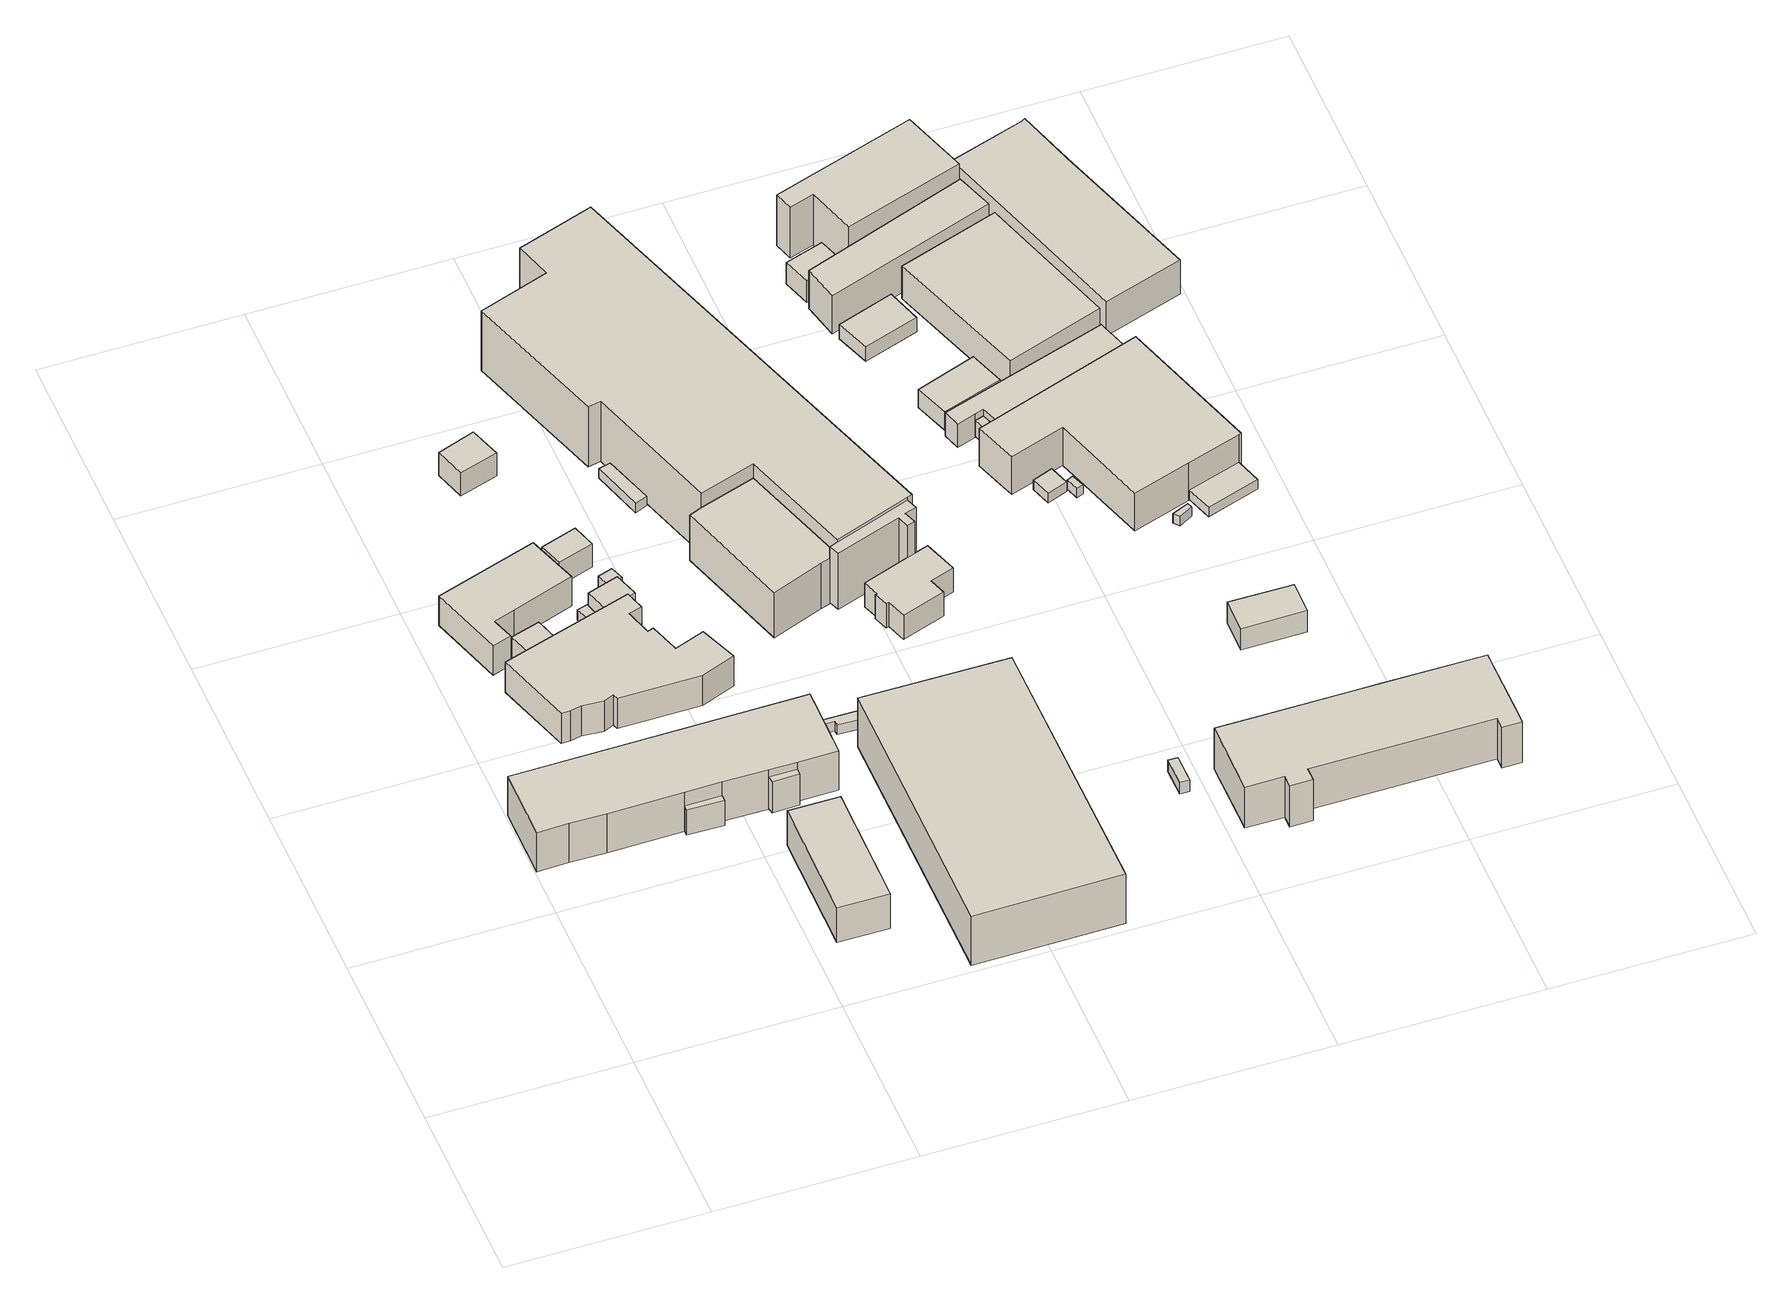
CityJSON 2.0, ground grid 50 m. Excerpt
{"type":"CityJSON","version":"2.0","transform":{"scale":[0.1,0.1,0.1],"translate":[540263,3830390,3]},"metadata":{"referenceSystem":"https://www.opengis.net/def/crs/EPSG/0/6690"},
"CityObjects":{
"building1":{"type":"Building","attributes":{"計測周辺長":183.27,"1/2500図郭":93,"区名":"住之江区","町丁目名称":"南港東２丁目","街区番号":3,"class":"3001","usage":"441","measuredHeight":12.6,"storeysAboveGround":1,"BuildingDetailAttribute.buildingRoofEdgeArea":1372.62,"BuildingDetailAttribute.buildingStructureType":"610","BuildingDetailAttribute.buildingStructureOrgType":"2","BuildingDetailAttribute.detailedUsage":"1510","BuildingDetailAttribute.specifiedBuildingCoverageRate":0.6,"BuildingDetailAttribute.surveyYear":2017,"BuildingHighTideRiskAttribute.description":"1","BuildingHighTideRiskAttribute.rank":"2","BuildingHighTideRiskAttribute.depth":1.95,"BuildingIDAttribute.prefecture":"27","BuildingIDAttribute.city":"27125"},"geometry":[{"type":"Solid","lod":"1","boundaries":[[[[0,1,2,3,4,5,6,7,8,9,10,11]],[[10,12,13,11]],[[9,14,12,10]],[[8,15,14,9]],[[7,16,15,8]],[[6,17,16,7]],[[5,18,17,6]],[[4,19,18,5]],[[3,20,19,4]],[[2,21,20,3]],[[1,22,21,2]],[[0,23,22,1]],[[11,13,23,0]],[[12,14,15,16,17,18,19,20,21,22,23,13]]]]}]},
"building2":{"type":"Building","attributes":{"計測周辺長":21.25,"1/2500図郭":93,"区名":"住之江区","町丁目名称":"南港東２丁目","街区番号":3,"class":"3003","usage":"441","measuredHeight":8,"storeysAboveGround":1,"BuildingDetailAttribute.buildingRoofEdgeArea":14.62,"BuildingDetailAttribute.buildingStructureType":"610","BuildingDetailAttribute.buildingStructureOrgType":"2","BuildingDetailAttribute.detailedUsage":"1510","BuildingDetailAttribute.specifiedBuildingCoverageRate":0.6,"BuildingDetailAttribute.surveyYear":2017,"BuildingHighTideRiskAttribute.description":"1","BuildingHighTideRiskAttribute.rank":"2","BuildingHighTideRiskAttribute.depth":1.93,"BuildingIDAttribute.prefecture":"27","BuildingIDAttribute.city":"27125"},"geometry":[{"type":"Solid","lod":"1","boundaries":[[[[24,25,26,27]],[[26,28,29,27]],[[25,30,28,26]],[[24,31,30,25]],[[27,29,31,24]],[[28,30,31,29]]]]}]},
"building3":{"type":"Building","attributes":{"計測周辺長":27.65,"1/2500図郭":93,"区名":"住之江区","町丁目名称":"南港東３丁目","街区番号":4,"class":"3001","usage":"441","measuredHeight":6.2,"storeysAboveGround":1,"BuildingDetailAttribute.buildingRoofEdgeArea":47.05,"BuildingDetailAttribute.buildingStructureType":"610","BuildingDetailAttribute.buildingStructureOrgType":"2","BuildingDetailAttribute.detailedUsage":"1520","BuildingDetailAttribute.specifiedBuildingCoverageRate":0.6,"BuildingDetailAttribute.surveyYear":2017,"BuildingHighTideRiskAttribute.description":"1","BuildingHighTideRiskAttribute.rank":"2","BuildingHighTideRiskAttribute.depth":2.23,"BuildingIDAttribute.prefecture":"27","BuildingIDAttribute.city":"27125"},"geometry":[{"type":"Solid","lod":"1","boundaries":[[[[32,33,34,35]],[[34,36,37,35]],[[33,38,36,34]],[[32,39,38,33]],[[35,37,39,32]],[[36,38,39,37]]]]}]},
"building4":{"type":"Building","attributes":{"計測周辺長":104.8,"1/2500図郭":93,"区名":"住之江区","町丁目名称":"南港東３丁目","街区番号":4,"class":"3001","usage":"441","measuredHeight":9.4,"storeysAboveGround":1,"BuildingDetailAttribute.buildingRoofEdgeArea":429.41,"BuildingDetailAttribute.buildingStructureType":"610","BuildingDetailAttribute.buildingStructureOrgType":"2","BuildingDetailAttribute.detailedUsage":"1520","BuildingDetailAttribute.specifiedBuildingCoverageRate":0.6,"BuildingDetailAttribute.surveyYear":2017,"BuildingTsunamiRiskAttribute.description":"1","BuildingTsunamiRiskAttribute.rank":"1","BuildingTsunamiRiskAttribute.depth":0.1,"BuildingHighTideRiskAttribute.description":"1","BuildingHighTideRiskAttribute.rank":"2","BuildingHighTideRiskAttribute.depth":2.23,"BuildingIDAttribute.prefecture":"27","BuildingIDAttribute.city":"27125"},"geometry":[{"type":"Solid","lod":"1","boundaries":[[[[40,41,42,43,44,45,46]],[[45,47,48,46]],[[44,49,47,45]],[[43,50,49,44]],[[42,51,50,43]],[[41,52,51,42]],[[40,53,52,41]],[[46,48,53,40]],[[47,49,50,51,52,53,48]]]]}]},
"building5":{"type":"Building","attributes":{"計測周辺長":91.58,"1/2500図郭":93,"区名":"住之江区","町丁目名称":"南港東３丁目","街区番号":4,"class":"3001","usage":"441","measuredHeight":9.8,"storeysAboveGround":1,"BuildingDetailAttribute.buildingRoofEdgeArea":376.16,"BuildingDetailAttribute.buildingStructureType":"610","BuildingDetailAttribute.buildingStructureOrgType":"2","BuildingDetailAttribute.detailedUsage":"1520","BuildingDetailAttribute.specifiedBuildingCoverageRate":0.6,"BuildingDetailAttribute.surveyYear":2017,"BuildingTsunamiRiskAttribute.description":"1","BuildingTsunamiRiskAttribute.rank":"1","BuildingTsunamiRiskAttribute.depth":0.06,"BuildingHighTideRiskAttribute.description":"1","BuildingHighTideRiskAttribute.rank":"2","BuildingHighTideRiskAttribute.depth":2.37,"BuildingIDAttribute.prefecture":"27","BuildingIDAttribute.city":"27125"},"geometry":[{"type":"Solid","lod":"1","boundaries":[[[[54,55,56,57,58,59,60,61,62,63,64,65,66,67,68,69]],[[68,70,71,69]],[[67,72,70,68]],[[66,73,72,67]],[[65,74,73,66]],[[64,75,74,65]],[[63,76,75,64]],[[62,77,76,63]],[[61,78,77,62]],[[60,79,78,61]],[[59,80,79,60]],[[58,81,80,59]],[[57,82,81,58]],[[56,83,82,57]],[[55,84,83,56]],[[54,85,84,55]],[[69,71,85,54]],[[70,72,73,74,75,76,77,78,79,80,81,82,83,84,85,71]]]]}]},
"building6":{"type":"Building","attributes":{"計測周辺長":90.48,"1/2500図郭":93,"区名":"住之江区","町丁目名称":"南港東２丁目","街区番号":3,"class":"3001","usage":"402","measuredHeight":11.1,"storeysAboveGround":1,"BuildingDetailAttribute.buildingRoofEdgeArea":415.25,"BuildingDetailAttribute.buildingStructureType":"610","BuildingDetailAttribute.buildingStructureOrgType":"2","BuildingDetailAttribute.detailedUsage":"1240","BuildingDetailAttribute.specifiedBuildingCoverageRate":0.6,"BuildingDetailAttribute.surveyYear":2017,"BuildingHighTideRiskAttribute.description":"1","BuildingHighTideRiskAttribute.rank":"2","BuildingHighTideRiskAttribute.depth":1.75,"BuildingIDAttribute.prefecture":"27","BuildingIDAttribute.city":"27125"},"geometry":[{"type":"Solid","lod":"1","boundaries":[[[[86,87,88,89]],[[88,90,91,89]],[[87,92,90,88]],[[86,93,92,87]],[[89,91,93,86]],[[90,92,93,91]]]]}]},
"building7":{"type":"Building","attributes":{"class":"3001","BuildingDetailAttribute.specifiedBuildingCoverageRate":0.6,"BuildingDetailAttribute.surveyYear":2017,"BuildingTsunamiRiskAttribute.description":"1","BuildingTsunamiRiskAttribute.rank":"1","BuildingTsunamiRiskAttribute.depth":0.06,"BuildingHighTideRiskAttribute.description":"1","BuildingHighTideRiskAttribute.rank":"2","BuildingHighTideRiskAttribute.depth":2.35,"BuildingIDAttribute.prefecture":"27","BuildingIDAttribute.city":"27125"},"geometry":[{"type":"Solid","lod":"1","boundaries":[[[[94,95,96,97]],[[96,98,99,97]],[[95,100,98,96]],[[94,101,100,95]],[[97,99,101,94]],[[98,100,101,99]]]]}]},
"building8":{"type":"Building","attributes":{"計測周辺長":17.27,"1/2500図郭":93,"区名":"住之江区","町丁目名称":"南港東２丁目","街区番号":3,"class":"3003","usage":"441","measuredHeight":10,"storeysAboveGround":1,"BuildingDetailAttribute.buildingRoofEdgeArea":12.03,"BuildingDetailAttribute.buildingStructureType":"610","BuildingDetailAttribute.buildingStructureOrgType":"2","BuildingDetailAttribute.detailedUsage":"1510","BuildingDetailAttribute.specifiedBuildingCoverageRate":0.6,"BuildingDetailAttribute.surveyYear":2017,"BuildingHighTideRiskAttribute.description":"1","BuildingHighTideRiskAttribute.rank":"2","BuildingHighTideRiskAttribute.depth":1.81,"BuildingIDAttribute.prefecture":"27","BuildingIDAttribute.city":"27125"},"geometry":[{"type":"Solid","lod":"1","boundaries":[[[[102,103,104,105]],[[104,106,107,105]],[[103,108,106,104]],[[102,109,108,103]],[[105,107,109,102]],[[106,108,109,107]]]]}]},
"building9":{"type":"Building","attributes":{"class":"3001","measuredHeight":3.3,"BuildingDetailAttribute.specifiedBuildingCoverageRate":0.6,"BuildingDetailAttribute.surveyYear":2017,"BuildingHighTideRiskAttribute.description":"1","BuildingHighTideRiskAttribute.rank":"2","BuildingHighTideRiskAttribute.depth":2.23,"BuildingIDAttribute.prefecture":"27","BuildingIDAttribute.city":"27125"},"geometry":[{"type":"Solid","lod":"1","boundaries":[[[[110,111,112,113]],[[112,114,115,113]],[[111,116,114,112]],[[110,117,116,111]],[[113,115,117,110]],[[114,116,117,115]]]]}]},
"building10":{"type":"Building","attributes":{"計測周辺長":29.74,"1/2500図郭":93,"区名":"住之江区","町丁目名称":"南港東３丁目","街区番号":4,"class":"3001","usage":"441","measuredHeight":6.7,"storeysAboveGround":1,"BuildingDetailAttribute.buildingRoofEdgeArea":54.51,"BuildingDetailAttribute.buildingStructureType":"610","BuildingDetailAttribute.buildingStructureOrgType":"2","BuildingDetailAttribute.detailedUsage":"1520","BuildingDetailAttribute.specifiedBuildingCoverageRate":0.6,"BuildingDetailAttribute.surveyYear":2017,"BuildingTsunamiRiskAttribute.description":"1","BuildingTsunamiRiskAttribute.rank":"1","BuildingTsunamiRiskAttribute.depth":0.06,"BuildingHighTideRiskAttribute.description":"1","BuildingHighTideRiskAttribute.rank":"2","BuildingHighTideRiskAttribute.depth":2.41,"BuildingIDAttribute.prefecture":"27","BuildingIDAttribute.city":"27125"},"geometry":[{"type":"Solid","lod":"1","boundaries":[[[[118,119,120,121]],[[120,122,123,121]],[[119,124,122,120]],[[118,125,124,119]],[[121,123,125,118]],[[122,124,125,123]]]]}]},
"building11":{"type":"Building","attributes":{"計測周辺長":36.69,"1/2500図郭":93,"区名":"住之江区","町丁目名称":"南港東３丁目","街区番号":4,"class":"3001","usage":"401","measuredHeight":7.4,"storeysAboveGround":2,"BuildingDetailAttribute.buildingRoofEdgeArea":83.22,"BuildingDetailAttribute.buildingStructureType":"610","BuildingDetailAttribute.buildingStructureOrgType":"2","BuildingDetailAttribute.detailedUsage":"1310","BuildingDetailAttribute.specifiedBuildingCoverageRate":0.6,"BuildingDetailAttribute.surveyYear":2017,"BuildingTsunamiRiskAttribute.description":"1","BuildingTsunamiRiskAttribute.rank":"1","BuildingTsunamiRiskAttribute.depth":0.3,"BuildingHighTideRiskAttribute.description":"1","BuildingHighTideRiskAttribute.rank":"2","BuildingHighTideRiskAttribute.depth":2.72,"BuildingIDAttribute.prefecture":"27","BuildingIDAttribute.city":"27125"},"geometry":[{"type":"Solid","lod":"1","boundaries":[[[[126,127,128,129]],[[128,130,131,129]],[[127,132,130,128]],[[126,133,132,127]],[[129,131,133,126]],[[130,132,133,131]]]]}]},
"building12":{"type":"Building","attributes":{"class":"3001","measuredHeight":7.6,"BuildingDetailAttribute.specifiedBuildingCoverageRate":0.6,"BuildingDetailAttribute.surveyYear":2017,"BuildingTsunamiRiskAttribute.description":"1","BuildingTsunamiRiskAttribute.rank":"1","BuildingTsunamiRiskAttribute.depth":0.45,"BuildingHighTideRiskAttribute.description":"1","BuildingHighTideRiskAttribute.rank":"2","BuildingHighTideRiskAttribute.depth":2.86,"BuildingIDAttribute.prefecture":"27","BuildingIDAttribute.city":"27125"},"geometry":[{"type":"Solid","lod":"1","boundaries":[[[[134,135,136,137]],[[136,138,139,137]],[[135,140,138,136]],[[134,141,140,135]],[[137,139,141,134]],[[138,140,141,139]]]]}]},
"building13":{"type":"Building","attributes":{"class":"3001","measuredHeight":4.9,"BuildingDetailAttribute.specifiedBuildingCoverageRate":0.6,"BuildingDetailAttribute.surveyYear":2017,"BuildingTsunamiRiskAttribute.description":"1","BuildingTsunamiRiskAttribute.rank":"1","BuildingTsunamiRiskAttribute.depth":0.09,"BuildingHighTideRiskAttribute.description":"1","BuildingHighTideRiskAttribute.rank":"2","BuildingHighTideRiskAttribute.depth":2.5,"BuildingIDAttribute.prefecture":"27","BuildingIDAttribute.city":"27125"},"geometry":[{"type":"Solid","lod":"1","boundaries":[[[[142,143,144,145]],[[144,146,147,145]],[[143,148,146,144]],[[142,149,148,143]],[[145,147,149,142]],[[146,148,149,147]]]]}]},
"building14":{"type":"Building","attributes":{"計測周辺長":21.58,"1/2500図郭":93,"区名":"住之江区","町丁目名称":"南港東２丁目","街区番号":3,"class":"3003","usage":"441","measuredHeight":6.9,"storeysAboveGround":1,"BuildingDetailAttribute.buildingRoofEdgeArea":15.81,"BuildingDetailAttribute.buildingStructureType":"610","BuildingDetailAttribute.buildingStructureOrgType":"2","BuildingDetailAttribute.detailedUsage":"1510","BuildingDetailAttribute.specifiedBuildingCoverageRate":0.6,"BuildingDetailAttribute.surveyYear":2017,"BuildingHighTideRiskAttribute.description":"1","BuildingHighTideRiskAttribute.rank":"2","BuildingHighTideRiskAttribute.depth":1.73,"BuildingIDAttribute.prefecture":"27","BuildingIDAttribute.city":"27125"},"geometry":[{"type":"Solid","lod":"1","boundaries":[[[[150,151,152,153]],[[152,154,155,153]],[[151,156,154,152]],[[150,157,156,151]],[[153,155,157,150]],[[154,156,157,155]]]]}]},
"building15":{"type":"Building","attributes":{"計測周辺長":27.05,"1/2500図郭":93,"区名":"住之江区","町丁目名称":"南港東２丁目","街区番号":3,"class":"3003","usage":"441","storeysAboveGround":1,"BuildingDetailAttribute.buildingRoofEdgeArea":23.03,"BuildingDetailAttribute.buildingStructureType":"610","BuildingDetailAttribute.buildingStructureOrgType":"2","BuildingDetailAttribute.detailedUsage":"1510","BuildingDetailAttribute.specifiedBuildingCoverageRate":0.6,"BuildingDetailAttribute.surveyYear":2017,"BuildingHighTideRiskAttribute.description":"1","BuildingHighTideRiskAttribute.rank":"2","BuildingHighTideRiskAttribute.depth":2.31,"BuildingIDAttribute.prefecture":"27","BuildingIDAttribute.city":"27125"},"geometry":[{"type":"Solid","lod":"1","boundaries":[[[[158,159,160,161,162,163,164,165]],[[164,166,167,165]],[[163,168,166,164]],[[162,169,168,163]],[[161,170,169,162]],[[160,171,170,161]],[[159,172,171,160]],[[158,173,172,159]],[[165,167,173,158]],[[166,168,169,170,171,172,173,167]]]]}]},
"building16":{"type":"Building","attributes":{"計測周辺長":33.71,"1/2500図郭":93,"区名":"住之江区","町丁目名称":"南港東３丁目","街区番号":3,"class":"3003","usage":"441","storeysAboveGround":1,"BuildingDetailAttribute.buildingRoofEdgeArea":44.5,"BuildingDetailAttribute.buildingStructureType":"610","BuildingDetailAttribute.buildingStructureOrgType":"2","BuildingDetailAttribute.detailedUsage":"1520","BuildingDetailAttribute.specifiedBuildingCoverageRate":0.6,"BuildingDetailAttribute.surveyYear":2017,"BuildingTsunamiRiskAttribute.description":"1","BuildingTsunamiRiskAttribute.rank":"1","BuildingTsunamiRiskAttribute.depth":0.13,"BuildingHighTideRiskAttribute.description":"1","BuildingHighTideRiskAttribute.rank":"2","BuildingHighTideRiskAttribute.depth":2.55,"BuildingIDAttribute.prefecture":"27","BuildingIDAttribute.city":"27125"},"geometry":[{"type":"Solid","lod":"1","boundaries":[[[[174,175,176,177]],[[176,178,179,177]],[[175,180,178,176]],[[174,181,180,175]],[[177,179,181,174]],[[178,180,181,179]]]]}]},
"building17":{"type":"Building","attributes":{"計測周辺長":219.26,"1/2500図郭":93,"区名":"住之江区","町丁目名称":"南港東２丁目","街区番号":3,"class":"3001","usage":"441","measuredHeight":15.8,"storeysAboveGround":1,"BuildingDetailAttribute.buildingRoofEdgeArea":2682.81,"BuildingDetailAttribute.buildingStructureType":"610","BuildingDetailAttribute.buildingStructureOrgType":"2","BuildingDetailAttribute.detailedUsage":"1510","BuildingDetailAttribute.specifiedBuildingCoverageRate":0.6,"BuildingDetailAttribute.surveyYear":2017,"BuildingHighTideRiskAttribute.description":"1","BuildingHighTideRiskAttribute.rank":"2","BuildingHighTideRiskAttribute.depth":2.07,"BuildingIDAttribute.prefecture":"27","BuildingIDAttribute.city":"27125"},"geometry":[{"type":"Solid","lod":"1","boundaries":[[[[182,183,184,185]],[[184,186,187,185]],[[183,188,186,184]],[[182,189,188,183]],[[185,187,189,182]],[[186,188,189,187]]]]}]},
"building18":{"type":"Building","attributes":{"計測周辺長":317.75,"1/2500図郭":93,"区名":"住之江区","町丁目名称":"南港東３丁目","街区番号":3,"class":"3001","usage":"441","measuredHeight":14.5,"storeysAboveGround":1,"BuildingDetailAttribute.buildingRoofEdgeArea":4308.56,"BuildingDetailAttribute.buildingStructureType":"610","BuildingDetailAttribute.buildingStructureOrgType":"2","BuildingDetailAttribute.detailedUsage":"1520","BuildingDetailAttribute.specifiedBuildingCoverageRate":0.6,"BuildingDetailAttribute.surveyYear":2017,"BuildingTsunamiRiskAttribute.description":"1","BuildingTsunamiRiskAttribute.rank":"1","BuildingTsunamiRiskAttribute.depth":0.18,"BuildingHighTideRiskAttribute.description":"1","BuildingHighTideRiskAttribute.rank":"2","BuildingHighTideRiskAttribute.depth":2.58,"BuildingIDAttribute.prefecture":"27","BuildingIDAttribute.city":"27125"},"geometry":[{"type":"Solid","lod":"1","boundaries":[[[[190,191,192,193,194,195,196]],[[195,197,198,196]],[[194,199,197,195]],[[193,200,199,194]],[[192,201,200,193]],[[191,202,201,192]],[[190,203,202,191]],[[196,198,203,190]],[[197,199,200,201,202,203,198]]]]}]},
"building19":{"type":"Building","attributes":{"計測周辺長":45.5,"1/2500図郭":93,"区名":"住之江区","町丁目名称":"南港東２丁目","街区番号":3,"class":"3001","usage":"441","measuredHeight":4.1,"storeysAboveGround":1,"BuildingDetailAttribute.buildingRoofEdgeArea":118,"BuildingDetailAttribute.buildingStructureType":"610","BuildingDetailAttribute.buildingStructureOrgType":"2","BuildingDetailAttribute.detailedUsage":"1510","BuildingDetailAttribute.specifiedBuildingCoverageRate":0.6,"BuildingDetailAttribute.surveyYear":2017,"BuildingHighTideRiskAttribute.description":"1","BuildingHighTideRiskAttribute.rank":"2","BuildingHighTideRiskAttribute.depth":1.62,"BuildingIDAttribute.prefecture":"27","BuildingIDAttribute.city":"27125"},"geometry":[{"type":"Solid","lod":"1","boundaries":[[[[204,205,206,207]],[[206,208,209,207]],[[205,210,208,206]],[[204,211,210,205]],[[207,209,211,204]],[[208,210,211,209]]]]}]},
"building20":{"type":"Building","attributes":{"計測周辺長":317.75,"1/2500図郭":93,"区名":"住之江区","町丁目名称":"南港東３丁目","街区番号":3,"class":"3001","usage":"441","measuredHeight":19.1,"storeysAboveGround":1,"BuildingDetailAttribute.buildingRoofEdgeArea":4308.56,"BuildingDetailAttribute.buildingStructureType":"610","BuildingDetailAttribute.buildingStructureOrgType":"2","BuildingDetailAttribute.detailedUsage":"1520","BuildingDetailAttribute.specifiedBuildingCoverageRate":0.6,"BuildingDetailAttribute.surveyYear":2017,"BuildingTsunamiRiskAttribute.description":"1","BuildingTsunamiRiskAttribute.rank":"1","BuildingTsunamiRiskAttribute.depth":0.2,"BuildingHighTideRiskAttribute.description":"1","BuildingHighTideRiskAttribute.rank":"2","BuildingHighTideRiskAttribute.depth":2.42,"BuildingIDAttribute.prefecture":"27","BuildingIDAttribute.city":"27125"},"geometry":[{"type":"Solid","lod":"1","boundaries":[[[[212,213,214,215,216,217,218,219,220,221,222]],[[221,223,224,222]],[[220,225,223,221]],[[219,226,225,220]],[[218,227,226,219]],[[217,228,227,218]],[[216,229,228,217]],[[215,230,229,216]],[[214,231,230,215]],[[213,232,231,214]],[[212,233,232,213]],[[222,224,233,212]],[[223,225,226,227,228,229,230,231,232,233,224]]]]}]},
"building21":{"type":"Building","attributes":{"計測周辺長":59.79,"1/2500図郭":93,"区名":"住之江区","町丁目名称":"南港東３丁目","街区番号":3,"class":"3003","usage":"441","measuredHeight":17.9,"storeysAboveGround":1,"BuildingDetailAttribute.buildingRoofEdgeArea":115.28,"BuildingDetailAttribute.buildingStructureType":"610","BuildingDetailAttribute.buildingStructureOrgType":"2","BuildingDetailAttribute.detailedUsage":"1520","BuildingDetailAttribute.specifiedBuildingCoverageRate":0.6,"BuildingDetailAttribute.surveyYear":2017,"BuildingTsunamiRiskAttribute.description":"1","BuildingTsunamiRiskAttribute.rank":"1","BuildingTsunamiRiskAttribute.depth":0.07,"BuildingHighTideRiskAttribute.description":"1","BuildingHighTideRiskAttribute.rank":"2","BuildingHighTideRiskAttribute.depth":2.35,"BuildingIDAttribute.prefecture":"27","BuildingIDAttribute.city":"27125"},"geometry":[{"type":"Solid","lod":"1","boundaries":[[[[234,235,236,237,238,239,240,241,242]],[[241,243,244,242]],[[240,245,243,241]],[[239,246,245,240]],[[238,247,246,239]],[[237,248,247,238]],[[236,249,248,237]],[[235,250,249,236]],[[234,251,250,235]],[[242,244,251,234]],[[243,245,246,247,248,249,250,251,244]]]]}]},
"building22":{"type":"Building","attributes":{"計測周辺長":90.97,"1/2500図郭":93,"区名":"住之江区","町丁目名称":"南港東３丁目","街区番号":3,"class":"3001","usage":"401","measuredHeight":7.7,"storeysAboveGround":2,"BuildingDetailAttribute.buildingRoofEdgeArea":343.75,"BuildingDetailAttribute.buildingStructureType":"610","BuildingDetailAttribute.buildingStructureOrgType":"2","BuildingDetailAttribute.detailedUsage":"1310","BuildingDetailAttribute.specifiedBuildingCoverageRate":0.6,"BuildingDetailAttribute.surveyYear":2017,"BuildingTsunamiRiskAttribute.description":"1","BuildingTsunamiRiskAttribute.rank":"1","BuildingTsunamiRiskAttribute.depth":0.06,"BuildingHighTideRiskAttribute.description":"1","BuildingHighTideRiskAttribute.rank":"2","BuildingHighTideRiskAttribute.depth":2.35,"BuildingIDAttribute.prefecture":"27","BuildingIDAttribute.city":"27125"},"geometry":[{"type":"Solid","lod":"1","boundaries":[[[[252,253,254,255,256,257,258,259,260,261,238,237]],[[238,262,263,237]],[[261,264,262,238]],[[260,265,264,261]],[[259,266,265,260]],[[258,267,266,259]],[[257,268,267,258]],[[256,269,268,257]],[[255,270,269,256]],[[254,271,270,255]],[[253,272,271,254]],[[252,273,272,253]],[[237,263,273,252]],[[262,264,265,266,267,268,269,270,271,272,273,263]]]]}]},
"building23":{"type":"Building","attributes":{"class":"3001","measuredHeight":3.7,"BuildingDetailAttribute.specifiedBuildingCoverageRate":0.6,"BuildingDetailAttribute.surveyYear":2017,"BuildingTsunamiRiskAttribute.description":"1","BuildingTsunamiRiskAttribute.rank":"1","BuildingTsunamiRiskAttribute.depth":0.08,"BuildingHighTideRiskAttribute.description":"1","BuildingHighTideRiskAttribute.rank":"2","BuildingHighTideRiskAttribute.depth":2.49,"BuildingIDAttribute.prefecture":"27","BuildingIDAttribute.city":"27125"},"geometry":[{"type":"Solid","lod":"1","boundaries":[[[[274,275,276,277]],[[276,278,279,277]],[[275,280,278,276]],[[274,281,280,275]],[[277,279,281,274]],[[278,280,281,279]]]]}]},
"building24":{"type":"Building","attributes":{"計測周辺長":36.33,"1/2500図郭":93,"区名":"住之江区","町丁目名称":"南港東３丁目","街区番号":2,"class":"3001","usage":"441","measuredHeight":7,"storeysAboveGround":2,"BuildingDetailAttribute.buildingRoofEdgeArea":80.28,"BuildingDetailAttribute.buildingStructureType":"610","BuildingDetailAttribute.buildingStructureOrgType":"2","BuildingDetailAttribute.detailedUsage":"1510","BuildingDetailAttribute.specifiedBuildingCoverageRate":0.6,"BuildingDetailAttribute.surveyYear":2017,"BuildingTsunamiRiskAttribute.description":"1","BuildingTsunamiRiskAttribute.rank":"1","BuildingTsunamiRiskAttribute.depth":0.23,"BuildingHighTideRiskAttribute.description":"1","BuildingHighTideRiskAttribute.rank":"2","BuildingHighTideRiskAttribute.depth":2.33,"BuildingIDAttribute.prefecture":"27","BuildingIDAttribute.city":"27125"},"geometry":[{"type":"Solid","lod":"1","boundaries":[[[[282,283,284,285]],[[284,286,287,285]],[[283,288,286,284]],[[282,289,288,283]],[[285,287,289,282]],[[286,288,289,287]]]]}]},
"building25":{"type":"Building","attributes":{"class":"3001","measuredHeight":5.2,"BuildingDetailAttribute.specifiedBuildingCoverageRate":0.6,"BuildingDetailAttribute.surveyYear":2017,"BuildingHighTideRiskAttribute.description":"1","BuildingHighTideRiskAttribute.rank":"2","BuildingHighTideRiskAttribute.depth":2.18,"BuildingIDAttribute.prefecture":"27","BuildingIDAttribute.city":"27125"},"geometry":[{"type":"Solid","lod":"1","boundaries":[[[[290,291,292,293]],[[292,294,295,293]],[[291,296,294,292]],[[290,297,296,291]],[[293,295,297,290]],[[294,296,297,295]]]]}]},
"building26":{"type":"Building","attributes":{"class":"3003","measuredHeight":6.3,"BuildingDetailAttribute.specifiedBuildingCoverageRate":0.6,"BuildingDetailAttribute.surveyYear":2017,"BuildingTsunamiRiskAttribute.description":"1","BuildingTsunamiRiskAttribute.rank":"1","BuildingTsunamiRiskAttribute.depth":0.12,"BuildingHighTideRiskAttribute.description":"1","BuildingHighTideRiskAttribute.rank":"2","BuildingHighTideRiskAttribute.depth":2.32,"BuildingIDAttribute.prefecture":"27","BuildingIDAttribute.city":"27125"},"geometry":[{"type":"Solid","lod":"1","boundaries":[[[[298,299,300,301]],[[300,302,303,301]],[[299,304,302,300]],[[298,305,304,299]],[[301,303,305,298]],[[302,304,305,303]]]]}]},
"building27":{"type":"Building","attributes":{"計測周辺長":48.39,"1/2500図郭":93,"区名":"住之江区","町丁目名称":"南港東３丁目","街区番号":2,"class":"3001","usage":"431","measuredHeight":4.6,"storeysAboveGround":1,"BuildingDetailAttribute.buildingRoofEdgeArea":138.66,"BuildingDetailAttribute.buildingStructureType":"610","BuildingDetailAttribute.buildingStructureOrgType":"2","BuildingDetailAttribute.detailedUsage":"1720","BuildingDetailAttribute.specifiedBuildingCoverageRate":0.6,"BuildingDetailAttribute.surveyYear":2017,"BuildingTsunamiRiskAttribute.description":"1","BuildingTsunamiRiskAttribute.rank":"1","BuildingTsunamiRiskAttribute.depth":0.37,"BuildingHighTideRiskAttribute.description":"1","BuildingHighTideRiskAttribute.rank":"2","BuildingHighTideRiskAttribute.depth":2.79,"BuildingIDAttribute.prefecture":"27","BuildingIDAttribute.city":"27125"},"geometry":[{"type":"Solid","lod":"1","boundaries":[[[[306,307,308,309]],[[308,310,311,309]],[[307,312,310,308]],[[306,313,312,307]],[[309,311,313,306]],[[310,312,313,311]]]]}]},
"building28":{"type":"Building","attributes":{"計測周辺長":21.86,"1/2500図郭":93,"区名":"住之江区","町丁目名称":"南港東３丁目","街区番号":2,"class":"3003","usage":"401","storeysAboveGround":1,"BuildingDetailAttribute.buildingRoofEdgeArea":29.81,"BuildingDetailAttribute.buildingStructureType":"610","BuildingDetailAttribute.buildingStructureOrgType":"2","BuildingDetailAttribute.detailedUsage":"1310","BuildingDetailAttribute.specifiedBuildingCoverageRate":0.6,"BuildingDetailAttribute.surveyYear":2017,"BuildingTsunamiRiskAttribute.description":"1","BuildingTsunamiRiskAttribute.rank":"1","BuildingTsunamiRiskAttribute.depth":0.07,"BuildingHighTideRiskAttribute.description":"1","BuildingHighTideRiskAttribute.rank":"2","BuildingHighTideRiskAttribute.depth":2.24,"BuildingIDAttribute.prefecture":"27","BuildingIDAttribute.city":"27125"},"geometry":[{"type":"Solid","lod":"1","boundaries":[[[[314,315,316,317]],[[316,318,319,317]],[[315,320,318,316]],[[314,321,320,315]],[[317,319,321,314]],[[318,320,321,319]]]]}]},
"building29":{"type":"Building","attributes":{"計測周辺長":50.91,"1/2500図郭":93,"区名":"住之江区","町丁目名称":"南港東３丁目","街区番号":2,"class":"3001","usage":"401","measuredHeight":5.9,"storeysAboveGround":2,"BuildingDetailAttribute.buildingRoofEdgeArea":150.72,"BuildingDetailAttribute.buildingStructureType":"610","BuildingDetailAttribute.buildingStructureOrgType":"2","BuildingDetailAttribute.detailedUsage":"1310","BuildingDetailAttribute.specifiedBuildingCoverageRate":0.6,"BuildingDetailAttribute.surveyYear":2017,"BuildingTsunamiRiskAttribute.description":"1","BuildingTsunamiRiskAttribute.rank":"1","BuildingTsunamiRiskAttribute.depth":0.19,"BuildingHighTideRiskAttribute.description":"1","BuildingHighTideRiskAttribute.rank":"2","BuildingHighTideRiskAttribute.depth":2.29,"BuildingIDAttribute.prefecture":"27","BuildingIDAttribute.city":"27125"},"geometry":[{"type":"Solid","lod":"1","boundaries":[[[[322,323,324,325]],[[324,326,327,325]],[[323,328,326,324]],[[322,329,328,323]],[[325,327,329,322]],[[326,328,329,327]]]]}]},
"building30":{"type":"Building","attributes":{"class":"3001","BuildingDetailAttribute.specifiedBuildingCoverageRate":0.6,"BuildingDetailAttribute.surveyYear":2017,"BuildingHighTideRiskAttribute.description":"1","BuildingHighTideRiskAttribute.rank":"2","BuildingHighTideRiskAttribute.depth":2.24,"BuildingIDAttribute.prefecture":"27","BuildingIDAttribute.city":"27125"},"geometry":[{"type":"Solid","lod":"1","boundaries":[[[[330,331,332,333]],[[332,334,335,333]],[[331,336,334,332]],[[330,337,336,331]],[[333,335,337,330]],[[334,336,337,335]]]]}]},
"building31":{"type":"Building","attributes":{"class":"3002","measuredHeight":13,"BuildingDetailAttribute.specifiedBuildingCoverageRate":0.6,"BuildingDetailAttribute.surveyYear":2017,"BuildingTsunamiRiskAttribute.description":"1","BuildingTsunamiRiskAttribute.rank":"1","BuildingTsunamiRiskAttribute.depth":0.07,"BuildingHighTideRiskAttribute.description":"1","BuildingHighTideRiskAttribute.rank":"2","BuildingHighTideRiskAttribute.depth":1.95,"BuildingIDAttribute.prefecture":"27","BuildingIDAttribute.city":"27125"},"geometry":[{"type":"Solid","lod":"1","boundaries":[[[[338,339,340,341,342,343,344,345,346,347,348,349,350,351,352,353]],[[352,354,355,353]],[[351,356,354,352]],[[350,357,356,351]],[[349,358,357,350]],[[348,359,358,349]],[[347,360,359,348]],[[346,361,360,347]],[[345,362,361,346]],[[344,363,362,345]],[[343,364,363,344]],[[342,365,364,343]],[[341,366,365,342]],[[340,367,366,341]],[[339,368,367,340]],[[338,369,368,339]],[[353,355,369,338]],[[354,356,357,358,359,360,361,362,363,364,365,366,367,368,369,355]]]]}]},
"building32":{"type":"Building","attributes":{"計測周辺長":49.76,"1/2500図郭":93,"区名":"住之江区","町丁目名称":"南港東２丁目","街区番号":2,"class":"3001","usage":"401","measuredHeight":6.9,"storeysAboveGround":2,"BuildingDetailAttribute.buildingRoofEdgeArea":142.12,"BuildingDetailAttribute.buildingStructureType":"610","BuildingDetailAttribute.buildingStructureOrgType":"2","BuildingDetailAttribute.detailedUsage":"1310","BuildingDetailAttribute.specifiedBuildingCoverageRate":0.6,"BuildingDetailAttribute.surveyYear":2017,"BuildingTsunamiRiskAttribute.description":"1","BuildingTsunamiRiskAttribute.rank":"1","BuildingTsunamiRiskAttribute.depth":0.19,"BuildingHighTideRiskAttribute.description":"1","BuildingHighTideRiskAttribute.rank":"2","BuildingHighTideRiskAttribute.depth":2.4,"BuildingIDAttribute.prefecture":"27","BuildingIDAttribute.city":"27125"},"geometry":[{"type":"Solid","lod":"1","boundaries":[[[[370,371,372,373,374]],[[373,375,376,374]],[[372,377,375,373]],[[371,378,377,372]],[[370,379,378,371]],[[374,376,379,370]],[[375,377,378,379,376]]]]}]},
"building33":{"type":"Building","attributes":{"計測周辺長":109.8,"1/2500図郭":93,"区名":"住之江区","町丁目名称":"南港東３丁目","街区番号":2,"class":"3001","usage":"441","measuredHeight":12.2,"storeysAboveGround":2,"BuildingDetailAttribute.buildingRoofEdgeArea":443,"BuildingDetailAttribute.buildingStructureType":"610","BuildingDetailAttribute.buildingStructureOrgType":"2","BuildingDetailAttribute.detailedUsage":"1510","BuildingDetailAttribute.specifiedBuildingCoverageRate":0.6,"BuildingDetailAttribute.surveyYear":2017,"BuildingTsunamiRiskAttribute.description":"1","BuildingTsunamiRiskAttribute.rank":"1","BuildingTsunamiRiskAttribute.depth":0.06,"BuildingHighTideRiskAttribute.description":"1","BuildingHighTideRiskAttribute.rank":"2","BuildingHighTideRiskAttribute.depth":2.48,"BuildingIDAttribute.prefecture":"27","BuildingIDAttribute.city":"27125"},"geometry":[{"type":"Solid","lod":"1","boundaries":[[[[380,381,382,383]],[[382,384,385,383]],[[381,386,384,382]],[[380,387,386,381]],[[383,385,387,380]],[[384,386,387,385]]]]}]},
"building34":{"type":"Building","attributes":{"計測周辺長":79.87,"1/2500図郭":93,"区名":"住之江区","町丁目名称":"南港東３丁目","街区番号":2,"class":"3001","usage":"441","measuredHeight":7.5,"storeysAboveGround":1,"BuildingDetailAttribute.buildingRoofEdgeArea":309.94,"BuildingDetailAttribute.buildingStructureType":"610","BuildingDetailAttribute.buildingStructureOrgType":"2","BuildingDetailAttribute.detailedUsage":"1510","BuildingDetailAttribute.specifiedBuildingCoverageRate":0.6,"BuildingDetailAttribute.surveyYear":2017,"BuildingTsunamiRiskAttribute.description":"1","BuildingTsunamiRiskAttribute.rank":"1","BuildingTsunamiRiskAttribute.depth":0.01,"BuildingHighTideRiskAttribute.description":"1","BuildingHighTideRiskAttribute.rank":"2","BuildingHighTideRiskAttribute.depth":2.17,"BuildingIDAttribute.prefecture":"27","BuildingIDAttribute.city":"27125"},"geometry":[{"type":"Solid","lod":"1","boundaries":[[[[388,389,390,391,392,393,394,395]],[[394,396,397,395]],[[393,398,396,394]],[[392,399,398,393]],[[391,400,399,392]],[[390,401,400,391]],[[389,402,401,390]],[[388,403,402,389]],[[395,397,403,388]],[[396,398,399,400,401,402,403,397]]]]}]},
"building35":{"type":"Building","attributes":{"計測周辺長":137.15,"1/2500図郭":93,"区名":"住之江区","町丁目名称":"南港東３丁目","街区番号":2,"class":"3001","usage":"441","measuredHeight":12.2,"storeysAboveGround":1,"BuildingDetailAttribute.buildingRoofEdgeArea":1161.93,"BuildingDetailAttribute.buildingStructureType":"610","BuildingDetailAttribute.buildingStructureOrgType":"2","BuildingDetailAttribute.detailedUsage":"1510","BuildingDetailAttribute.specifiedBuildingCoverageRate":0.6,"BuildingDetailAttribute.surveyYear":2017,"BuildingTsunamiRiskAttribute.description":"1","BuildingTsunamiRiskAttribute.rank":"1","BuildingTsunamiRiskAttribute.depth":0.01,"BuildingHighTideRiskAttribute.description":"1","BuildingHighTideRiskAttribute.rank":"2","BuildingHighTideRiskAttribute.depth":2.17,"BuildingIDAttribute.prefecture":"27","BuildingIDAttribute.city":"27125"},"geometry":[{"type":"Solid","lod":"1","boundaries":[[[[404,405,406,407,408,409,410,411]],[[410,412,413,411]],[[409,414,412,410]],[[408,415,414,409]],[[407,416,415,408]],[[406,417,416,407]],[[405,418,417,406]],[[404,419,418,405]],[[411,413,419,404]],[[412,414,415,416,417,418,419,413]]]]}]},
"building36":{"type":"Building","attributes":{"計測周辺長":174.43,"1/2500図郭":93,"区名":"住之江区","町丁目名称":"南港東３丁目","街区番号":2,"class":"3001","usage":"441","measuredHeight":16.3,"storeysAboveGround":1,"BuildingDetailAttribute.buildingRoofEdgeArea":1717.14,"BuildingDetailAttribute.buildingStructureType":"610","BuildingDetailAttribute.buildingStructureOrgType":"2","BuildingDetailAttribute.detailedUsage":"1510","BuildingDetailAttribute.specifiedBuildingCoverageRate":0.6,"BuildingDetailAttribute.surveyYear":2017,"BuildingTsunamiRiskAttribute.description":"1","BuildingTsunamiRiskAttribute.rank":"1","BuildingTsunamiRiskAttribute.depth":0.06,"BuildingHighTideRiskAttribute.description":"1","BuildingHighTideRiskAttribute.rank":"2","BuildingHighTideRiskAttribute.depth":2.19,"BuildingIDAttribute.prefecture":"27","BuildingIDAttribute.city":"27125"},"geometry":[{"type":"Solid","lod":"1","boundaries":[[[[420,421,422,423,424,425]],[[424,426,427,425]],[[423,428,426,424]],[[422,429,428,423]],[[421,430,429,422]],[[420,431,430,421]],[[425,427,431,420]],[[426,428,429,430,431,427]]]]}]},
"building37":{"type":"Building","attributes":{"class":"3001","BuildingDetailAttribute.specifiedBuildingCoverageRate":0.6,"BuildingDetailAttribute.surveyYear":2017,"BuildingTsunamiRiskAttribute.description":"1","BuildingTsunamiRiskAttribute.rank":"1","BuildingTsunamiRiskAttribute.depth":0.06,"BuildingHighTideRiskAttribute.description":"1","BuildingHighTideRiskAttribute.rank":"2","BuildingHighTideRiskAttribute.depth":2.23,"BuildingIDAttribute.prefecture":"27","BuildingIDAttribute.city":"27125"},"geometry":[{"type":"Solid","lod":"1","boundaries":[[[[432,433,434,435]],[[434,436,437,435]],[[433,438,436,434]],[[432,439,438,433]],[[435,437,439,432]],[[436,438,439,437]]]]}]},
"building38":{"type":"Building","attributes":{"計測周辺長":129.51,"1/2500図郭":93,"区名":"住之江区","町丁目名称":"南港東３丁目","街区番号":2,"class":"3001","usage":"441","measuredHeight":10.6,"storeysAboveGround":1,"BuildingDetailAttribute.buildingRoofEdgeArea":1012.97,"BuildingDetailAttribute.buildingStructureType":"610","BuildingDetailAttribute.buildingStructureOrgType":"2","BuildingDetailAttribute.detailedUsage":"1520","BuildingDetailAttribute.specifiedBuildingCoverageRate":0.6,"BuildingDetailAttribute.surveyYear":2017,"BuildingTsunamiRiskAttribute.description":"1","BuildingTsunamiRiskAttribute.rank":"1","BuildingTsunamiRiskAttribute.depth":0.03,"BuildingHighTideRiskAttribute.description":"1","BuildingHighTideRiskAttribute.rank":"2","BuildingHighTideRiskAttribute.depth":2.23,"BuildingIDAttribute.prefecture":"27","BuildingIDAttribute.city":"27125"},"geometry":[{"type":"Solid","lod":"1","boundaries":[[[[440,441,442,443]],[[442,444,445,443]],[[441,446,444,442]],[[440,447,446,441]],[[443,445,447,440]],[[444,446,447,445]]]]}]},
"building39":{"type":"Building","attributes":{"計測周辺長":42.42,"1/2500図郭":93,"区名":"住之江区","町丁目名称":"南港東３丁目","街区番号":2,"class":"3001","usage":"402","measuredHeight":3.1,"storeysAboveGround":1,"BuildingDetailAttribute.buildingRoofEdgeArea":99.88,"BuildingDetailAttribute.buildingStructureType":"610","BuildingDetailAttribute.buildingStructureOrgType":"2","BuildingDetailAttribute.detailedUsage":"1240","BuildingDetailAttribute.specifiedBuildingCoverageRate":0.6,"BuildingDetailAttribute.surveyYear":2017,"BuildingTsunamiRiskAttribute.description":"1","BuildingTsunamiRiskAttribute.rank":"1","BuildingTsunamiRiskAttribute.depth":0.12,"BuildingHighTideRiskAttribute.description":"1","BuildingHighTideRiskAttribute.rank":"2","BuildingHighTideRiskAttribute.depth":2.28,"BuildingIDAttribute.prefecture":"27","BuildingIDAttribute.city":"27125"},"geometry":[{"type":"Solid","lod":"1","boundaries":[[[[448,449,450,451]],[[450,452,453,451]],[[449,454,452,450]],[[448,455,454,449]],[[451,453,455,448]],[[452,454,455,453]]]]}]},
"building40":{"type":"Building","attributes":{"計測周辺長":153.87,"1/2500図郭":93,"区名":"住之江区","町丁目名称":"南港東３丁目","街区番号":2,"class":"3001","usage":"441","measuredHeight":11,"storeysAboveGround":1,"BuildingDetailAttribute.buildingRoofEdgeArea":1174.53,"BuildingDetailAttribute.buildingStructureType":"610","BuildingDetailAttribute.buildingStructureOrgType":"2","BuildingDetailAttribute.detailedUsage":"1510","BuildingDetailAttribute.specifiedBuildingCoverageRate":0.6,"BuildingDetailAttribute.surveyYear":2017,"BuildingTsunamiRiskAttribute.description":"1","BuildingTsunamiRiskAttribute.rank":"1","BuildingTsunamiRiskAttribute.depth":0.05,"BuildingHighTideRiskAttribute.description":"1","BuildingHighTideRiskAttribute.rank":"2","BuildingHighTideRiskAttribute.depth":2.16,"BuildingIDAttribute.prefecture":"27","BuildingIDAttribute.city":"27125"},"geometry":[{"type":"Solid","lod":"1","boundaries":[[[[456,457,458,459,460,461]],[[460,462,463,461]],[[459,464,462,460]],[[458,465,464,459]],[[457,466,465,458]],[[456,467,466,457]],[[461,463,467,456]],[[462,464,465,466,467,463]]]]}]}
},
"vertices":[
[726,631,10],[626,630,10],[556,630,10],[446,631,10],[356,630,10],[169,628,10],[79,630,10],[1,627,10],[2,816,10],[727,821,10],[727,774,10],[726,681,10],[727,774,136],[726,681,136],[727,821,136],[2,816,136],[1,627,136],[79,630,136],[169,628,136],[356,630,136],[446,631,136],[556,630,136],[626,630,136],[726,631,136],
[446,631,14],[446,613,14],[356,615,14],[356,630,14],[356,615,94],[356,630,94],[446,613,94],[446,631,94],
[184,1280,10],[258,1303,10],[276,1245,10],[202,1222,10],[276,1245,72],[202,1222,72],[258,1303,72],[184,1280,72],
[66,1429,9],[322,1512,9],[366,1382,9],[207,1328,9],[155,1310,9],[173,1256,9],[125,1240,9],[173,1256,103],[125,1240,103],[155,1310,103],[207,1328,103],[366,1382,103],[322,1512,103],[66,1429,103],
[329,991,4],[325,1004,4],[299,993,4],[245,997,4],[217,991,4],[195,991,4],[134,1185,4],[466,1289,4],[481,1240,4],[447,1230,4],[467,1164,4],[482,1169,4],[507,1092,4],[583,1120,4],[621,1024,4],[534,991,4],[621,1024,101],[534,991,101],[583,1120,101],[507,1092,101],[482,1169,101],[467,1164,101],[447,1230,101],[481,1240,101],[466,1289,101],[134,1185,101],[195,991,101],[217,991,101],[245,997,101],[299,993,101],[325,1004,101],[329,991,101],
[554,183,13],[556,507,13],[684,507,13],[682,182,13],[684,507,124],[682,182,124],[556,507,124],[554,183,124],
[368,1295,8],[397,1305,8],[403,1286,8],[374,1277,8],[403,1286,38],[374,1277,38],[397,1305,38],[368,1295,38],
[626,630,15],[626,613,15],[559,612,15],[556,630,15],[559,612,115],[556,630,115],[626,613,115],[626,630,115],
[363,1337,8],[389,1345,8],[398,1315,8],[373,1307,8],[398,1315,41],[373,1307,41],[389,1345,41],[363,1337,41],
[394,1350,4],[473,1376,4],[493,1313,4],[414,1288,4],[493,1313,71],[414,1288,71],[473,1376,71],[394,1350,71],
[231,1873,4],[326,1907,4],[352,1827,4],[255,1796,4],[352,1827,78],[255,1796,78],[326,1907,78],[231,1873,78],
[344,1515,3],[435,1545,3],[454,1485,3],[364,1456,3],[454,1485,78],[364,1456,78],[435,1545,78],[344,1515,78],
[440,1409,4],[477,1421,4],[489,1387,4],[451,1374,4],[489,1387,52],[451,1374,52],[477,1421,52],[440,1409,52],
[727,774,15],[745,769,15],[743,681,15],[726,681,15],[743,681,84],[726,681,84],[745,769,84],[727,774,84],
[784,797,9],[782,809,9],[752,809,9],[752,824,9],[862,823,9],[862,810,9],[842,810,9],[839,795,9],[842,810,39],[839,795,39],[862,810,39],[862,823,39],[752,824,39],[752,809,39],[782,809,39],[784,797,39],
[565,1742,3],[595,1750,3],[636,1623,3],[604,1610,3],[636,1623,33],[604,1610,33],[595,1750,33],[565,1742,33],
[812,10,13],[812,740,13],[1180,738,13],[1182,13,13],[1180,738,171],[1182,13,171],[812,740,171],[812,10,171],
[840,1487,4],[933,1199,4],[912,1191,4],[888,1183,4],[759,1134,4],[666,1428,4],[698,1441,4],[666,1428,149],[698,1441,149],[759,1134,149],[888,1183,149],[912,1191,149],[933,1199,149],[840,1487,149],
[924,837,6],[1071,836,6],[1072,759,6],[925,755,6],[1072,759,48],[925,755,48],[1071,836,48],[924,837,48],
[1140,1273,2],[1127,1268,2],[933,1199,2],[840,1487,2],[698,1441,2],[587,1790,2],[555,1784,2],[436,2150,2],[613,2210,2],[585,2304,2],[779,2369,2],[585,2304,194],[779,2369,194],[613,2210,194],[436,2150,194],[555,1784,194],[587,1790,194],[698,1441,194],[840,1487,194],[933,1199,194],[1127,1268,194],[1140,1273,194],
[1127,1268,8],[1137,1239,8],[1108,1229,8],[1119,1199,8],[1098,1192,8],[1089,1221,8],[923,1164,8],[912,1191,8],[933,1199,8],[912,1191,187],[933,1199,187],[923,1164,187],[1089,1221,187],[1098,1192,187],[1119,1199,187],[1108,1229,187],[1137,1239,187],[1127,1268,187],
[1154,1211,8],[1184,1125,8],[1123,1104,8],[1137,1062,8],[1027,1024,8],[1010,1075,8],[1003,1072,8],[990,1108,8],[996,1109,8],[981,1151,8],[1098,1192,85],[1119,1199,85],[981,1151,85],[996,1109,85],[990,1108,85],[1003,1072,85],[1010,1075,85],[1027,1024,85],[1137,1062,85],[1123,1104,85],[1184,1125,85],[1154,1211,85],
[1439,356,7],[1439,431,7],[1463,431,7],[1463,356,7],[1463,431,44],[1463,356,44],[1439,431,44],[1439,356,44],
[1170,2162,6],[1267,2193,6],[1290,2123,6],[1193,2091,6],[1290,2123,75],[1193,2091,75],[1267,2193,75],[1170,2162,75],
[1422,1571,8],[1437,1527,8],[1414,1520,8],[1400,1564,8],[1414,1520,60],[1400,1564,60],[1437,1527,60],[1422,1571,60],
[1633,455,10],[1874,455,10],[1874,402,10],[1633,401,10],[1874,402,73],[1633,401,73],[1874,455,73],[1633,455,73],
[1223,1963,2],[1365,2012,2],[1393,1923,2],[1254,1876,2],[1393,1923,48],[1254,1876,48],[1365,2012,48],[1223,1963,48],
[1464,1363,8],[1515,1383,8],[1532,1332,8],[1480,1312,8],[1532,1332,38],[1480,1312,38],[1515,1383,38],[1464,1363,38],
[1313,1697,4],[1465,1751,4],[1496,1661,4],[1344,1610,4],[1496,1661,62],[1344,1610,62],[1465,1751,62],[1313,1697,62],
[1535,1337,9],[1551,1343,9],[1563,1310,9],[1546,1304,9],[1563,1310,39],[1546,1304,39],[1551,1343,39],[1535,1337,39],
[1874,402,9],[1943,402,9],[1999,402,9],[2193,402,9],[2193,396,9],[2193,206,9],[2193,178,9],[2144,178,9],[2144,208,9],[1690,207,9],[1690,172,9],[1634,171,9],[1634,203,9],[1538,203,9],[1538,401,9],[1633,401,9],[1538,401,140],[1633,401,140],[1538,203,140],[1634,203,140],[1634,171,140],[1690,172,140],[1690,207,140],[2144,208,140],[2144,178,140],[2193,178,140],[2193,206,140],[2193,396,140],[2193,402,140],[1999,402,140],[1943,402,140],[1874,402,140],
[1725,731,6],[1726,821,6],[1886,820,6],[1886,813,6],[1885,733,6],[1886,813,74],[1885,733,74],[1886,820,74],[1726,821,74],[1725,731,74],
[1192,2075,3],[1610,2225,3],[1643,2130,3],[1213,1981,3],[1643,2130,125],[1213,1981,125],[1610,2225,125],[1192,2075,125],
[1352,1548,5],[1338,1592,5],[1763,1729,5],[1794,1632,5],[1440,1517,5],[1437,1527,5],[1422,1571,5],[1400,1564,5],[1422,1571,80],[1400,1564,80],[1437,1527,80],[1440,1517,80],[1794,1632,80],[1763,1729,80],[1338,1592,80],[1352,1548,80],
[1633,1165,5],[1553,1414,5],[1414,1368,5],[1377,1477,5],[1806,1624,5],[1922,1258,5],[1915,1255,5],[1780,1212,5],[1915,1255,126],[1780,1212,126],[1922,1258,126],[1806,1624,126],[1377,1477,126],[1414,1368,126],[1553,1414,126],[1633,1165,126],
[1268,2253,8],[1206,2233,8],[1191,2280,8],[1553,2398,8],[1609,2228,8],[1308,2130,8],[1609,2228,171],[1308,2130,171],[1553,2398,171],[1191,2280,171],[1206,2233,171],[1268,2253,171],
[1721,1156,8],[1763,1174,8],[1768,1161,8],[1733,1141,8],[1768,1161,38],[1733,1141,38],[1763,1174,38],[1721,1156,38],
[1397,2028,6],[1651,2113,6],[1767,1749,6],[1521,1664,6],[1767,1749,111],[1521,1664,111],[1651,2113,111],[1397,2028,111],
[1915,1255,9],[1936,1188,9],[1802,1145,9],[1780,1212,9],[1802,1145,39],[1780,1212,39],[1936,1188,39],[1915,1255,39],
[1814,2359,9],[1860,2207,9],[1986,1821,9],[1785,1756,9],[1614,2292,9],[1806,2354,9],[1614,2292,118],[1806,2354,118],[1785,1756,118],[1986,1821,118],[1860,2207,118],[1814,2359,118]
]}
